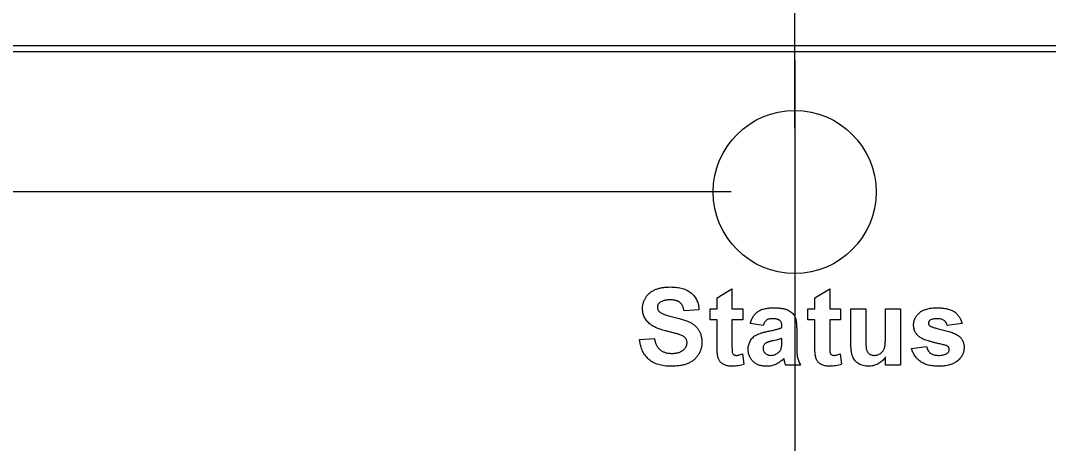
# Model space of a CAD drawing. Header units: inches. Extents: x 0.1 to 10.9, y 0 to 8.5.
# Drawn here: x 6.904 to 7.711, y 4.681 to 5.013 of the extents above; entities that cross this region are included whole.
import ezdxf

# ---------------------------------------------------------------- set-up
doc = ezdxf.new("R2010")
doc.units = ezdxf.units.IN
doc.header["$MEASUREMENT"] = 0
doc.linetypes.add('CENTERX2', pattern=[0.8, 0.5, -0.1, 0.1, -0.1])
doc.styles.add('SLDTEXTSTYLE0', font='TXT', dxfattribs={"width": 0.75})
doc.dimstyles.new('SLDDIMSTYLE0', dxfattribs={"dimtxt": 0.083333, "dimasz": 0.125, "dimexe": 0, "dimexo": 0.0625, "dimgap": 0.020833, "dimtad": 0, "dimtih": 1, "dimtoh": 1, "dimrnd": 1e-09, "dimzin": 12, "dimdsep": 46, "dimtxsty": 'SLDTEXTSTYLE0', "dimsah": 1, "dimcen": 0.09, "dimadec": 0, "dimazin": 3, "dimtfac": 1, "dimtofl": 0, "dimtmove": 0, "dimatfit": 3, "dimfxl": 1, "dimfrac": 2, "dimtolj": 1, "dimtzin": 12, "dimarcsym": 0})
doc.dimstyles.new('SLDDIMSTYLE1', dxfattribs={"dimtxt": 0.083333, "dimasz": 0.125, "dimexe": 0, "dimexo": 0.0625, "dimgap": 0.020833, "dimtad": 0, "dimtih": 1, "dimtoh": 1, "dimrnd": 1e-09, "dimdsep": 46, "dimtxsty": 'SLDTEXTSTYLE0', "dimsah": 1, "dimcen": 0.09, "dimadec": 0, "dimazin": 2, "dimtfac": 1, "dimtmove": 0, "dimatfit": 0, "dimfxl": 1, "dimfrac": 2, "dimtolj": 1, "dimtzin": 12, "dimarcsym": 0})
doc.dimstyles.new('SLDDIMSTYLE2', dxfattribs={"dimtxt": 0.083333, "dimasz": 0.125, "dimexe": 0, "dimexo": 0.0625, "dimgap": 0.020833, "dimtad": 0, "dimtih": 1, "dimtoh": 1, "dimrnd": 1e-09, "dimdsep": 46, "dimtxsty": 'SLDTEXTSTYLE0', "dimsah": 1, "dimcen": 0.09, "dimadec": 0, "dimazin": 2, "dimtfac": 1, "dimtofl": 0, "dimtmove": 0, "dimatfit": 3, "dimfxl": 1, "dimfrac": 2, "dimtolj": 1, "dimtzin": 12, "dimarcsym": 0})

# ---------------------------------------------------------------- blocks, each defined once
blk = doc.blocks.new('_D_12')
at = {"color": 7, "linetype": 'Continuous', "lineweight": 18}
for p, q in [((6.65173, 4.95354), (6.65173, 5.66582)), ((8.37173, 5.04354), (8.37173, 5.66582)), ((6.65173, 5.59582), (7.17083, 5.59582)), ((7.29985, 5.59582), (7.2745, 5.59582)), ((7.2745, 5.59582), (7.2745, 5.46341)), ((7.72361, 5.59582), (7.74896, 5.59582)), ((7.74896, 5.59582), (7.74896, 5.46341)), ((8.37173, 5.59582), (7.85263, 5.59582)), ((7.2745, 5.46341), (7.29985, 5.46341)), ((7.74896, 5.46341), (7.72361, 5.46341))]:
    blk.add_line(p, q, dxfattribs=at)
for points in [[(6.65173, 5.59582), (6.77673, 5.57582), (6.77673, 5.61582)], [(8.37173, 5.59582), (8.24673, 5.61582), (8.24673, 5.57582)]]:
    blk.add_solid(points, dxfattribs=at)
at = {"color": 7, "linetype": 'Continuous', "lineweight": 18, "char_height": 0.083333, "attachment_point": 1, "style": 'SLDTEXTSTYLE0'}
for s, insert in [('1.72in', (7.35903, 5.72014)), ('43.7mm', (7.29985, 5.57084))]:
    blk.add_mtext(s, dxfattribs=dict(at, insert=insert))
blk = doc.blocks.new('_D_14')
at = {"color": 7, "linetype": 'Continuous', "lineweight": 18}
for p, q in [((6.65173, 4.95354), (6.65173, 5.32905)), ((7.51173, 4.92854), (7.51173, 5.32905)), ((6.65173, 5.25905), (6.40173, 5.25905)), ((6.86985, 5.25905), (6.8445, 5.25905)), ((6.8445, 5.25905), (6.8445, 5.12664)), ((7.29361, 5.25905), (7.31896, 5.25905)), ((7.31896, 5.25905), (7.31896, 5.12664)), ((7.51173, 5.25905), (7.76173, 5.25905)), ((6.8445, 5.12664), (6.86985, 5.12664)), ((7.31896, 5.12664), (7.29361, 5.12664))]:
    blk.add_line(p, q, dxfattribs=at)
for points in [[(6.65173, 5.25905), (6.52673, 5.27905), (6.52673, 5.23905)], [(7.51173, 5.25905), (7.63673, 5.23905), (7.63673, 5.27905)]]:
    blk.add_solid(points, dxfattribs=at)
at = {"color": 7, "linetype": 'Continuous', "lineweight": 18, "char_height": 0.083333, "attachment_point": 1, "style": 'SLDTEXTSTYLE0'}
for s, insert in [('0.86in', (6.92903, 5.38337)), ('21.8mm', (6.86985, 5.23406))]:
    blk.add_mtext(s, dxfattribs=dict(at, insert=insert))
blk = doc.blocks.new('_D_15')
at = {"color": 7, "linetype": 'Continuous', "lineweight": 18}
for p, q in [((7.46173, 4.87854), (6.22914, 4.87854)), ((6.29914, 4.87854), (6.29914, 4.62034)), ((6.08726, 4.47104), (6.06191, 4.47104)), ((6.06191, 4.47104), (6.06191, 4.33863)), ((6.51103, 4.47104), (6.53637, 4.47104)), ((6.53637, 4.47104), (6.53637, 4.33863)), ((6.06191, 4.33863), (6.08726, 4.33863)), ((6.53637, 4.33863), (6.51103, 4.33863)), ((6.29914, 4.06354), (6.29914, 4.32173)), ((6.61299, 4.06354), (6.22914, 4.06354))]:
    blk.add_line(p, q, dxfattribs=at)
for points in [[(6.29914, 4.87854), (6.27914, 4.75354), (6.31914, 4.75354)], [(6.29914, 4.06354), (6.31914, 4.18854), (6.27914, 4.18854)]]:
    blk.add_solid(points, dxfattribs=at)
at = {"color": 7, "linetype": 'Continuous', "lineweight": 18, "char_height": 0.083333, "attachment_point": 1, "style": 'SLDTEXTSTYLE0'}
for s, insert in [('0.82in', (6.14644, 4.59536)), ('20.7mm', (6.08726, 4.44605))]:
    blk.add_mtext(s, dxfattribs=dict(at, insert=insert))

msp = doc.modelspace()

# ---------------------------------------------------------------- linework, layer by layer
at = {"color": 7, "linetype": 'Continuous', "lineweight": 18}
for p, q in [((6.74173, 4.99354), (8.28173, 4.99354)), ((7.04733, 4.9936), (7.04733, 4.99354)), ((8.28173, 4.98854), (6.74173, 4.98854)), ((7.4508, 4.79543), (7.46247, 4.80243)), ((7.46247, 4.80243), (7.46247, 4.78687)), ((7.5276, 4.79543), (7.53926, 4.80243)), ((7.53926, 4.80243), (7.53926, 4.78687)), ((7.4508, 4.78687), (7.4508, 4.79543)), ((7.5276, 4.78687), (7.5276, 4.79543)), ((7.43651, 4.78609), (7.42484, 4.78532)), ((7.44535, 4.78687), (7.4508, 4.78687)), ((7.44535, 4.77832), (7.44535, 4.78687)), ((7.46247, 4.78687), (7.47102, 4.78687)), ((7.47102, 4.78687), (7.47102, 4.77832)), ((7.52215, 4.78687), (7.5276, 4.78687)), ((7.52215, 4.77832), (7.52215, 4.78687)), ((7.53926, 4.78687), (7.54782, 4.78687)), ((7.54782, 4.78687), (7.54782, 4.77832)), ((7.55589, 4.78687), (7.56755, 4.78687)), ((7.55589, 4.75896), (7.55589, 4.78687)), ((7.56755, 4.78687), (7.56755, 4.76642)), ((7.58311, 4.78687), (7.59478, 4.78687)), ((7.58311, 4.76809), (7.58311, 4.78687)), ((7.59478, 4.78687), (7.59478, 4.74254)), ((7.4508, 4.77832), (7.44535, 4.77832)), ((7.4508, 4.75868), (7.4508, 4.77832)), ((7.46247, 4.77832), (7.46247, 4.75926)), ((7.47102, 4.77832), (7.46247, 4.77832)), ((7.48686, 4.77365), (7.47675, 4.7752)), ((7.50164, 4.77209), (7.50164, 4.7732)), ((7.5276, 4.77832), (7.52215, 4.77832)), ((7.5276, 4.75868), (7.5276, 4.77832)), ((7.53926, 4.77832), (7.53926, 4.75926)), ((7.54782, 4.77832), (7.53926, 4.77832)), ((7.64329, 4.7752), (7.63162, 4.77365)), ((7.51331, 4.77066), (7.51331, 4.75703)), ((7.38984, 4.76276), (7.40151, 4.76354)), ((7.50164, 4.76134), (7.50164, 4.76354)), ((7.60362, 4.75576), (7.61529, 4.75731)), ((7.47063, 4.75143), (7.4718, 4.7433)), ((7.54743, 4.75143), (7.5486, 4.7433)), ((7.58311, 4.74254), (7.58311, 4.74906)), ((7.51642, 4.74254), (7.50475, 4.74254)), ((7.59478, 4.74254), (7.58311, 4.74254))]:
    msp.add_line(p, q, dxfattribs=at)
at = {"color": 7, "linetype": 'CENTERX2', "lineweight": 18}
msp.add_line((7.51173, 4.98228), (7.51173, 3.1448), dxfattribs=at)
at = {"color": 7, "linetype": 'Continuous', "lineweight": 18}
msp.add_circle((7.51173, 4.87854), 0.064, dxfattribs=at)
for points, knots in [([(7.39218, 4.78722), (7.3922, 4.78798), (7.39226, 4.78948), (7.39278, 4.79169), (7.39358, 4.79381), (7.39451, 4.7955), (7.39541, 4.79678), (7.39615, 4.7977), (7.39697, 4.79856), (7.39787, 4.79934), (7.39882, 4.80008), (7.39986, 4.80074), (7.40096, 4.80136), (7.40255, 4.8021), (7.40471, 4.80287), (7.40752, 4.80352), (7.41058, 4.80391), (7.4127, 4.80396), (7.4138, 4.80398)], [0, 0, 0, 0, 0.073758, 0.146314, 0.219931, 0.295355, 0.333985, 0.372228, 0.410559, 0.449522, 0.48845, 0.5285, 0.569766, 0.611707, 0.699547, 0.793005, 0.892708, 1, 1, 1, 1]), ([(7.4138, 4.80398), (7.4147, 4.80397), (7.41645, 4.80395), (7.41898, 4.80371), (7.42135, 4.80334), (7.42355, 4.80281), (7.42557, 4.80211), (7.42742, 4.80128), (7.42911, 4.80029), (7.4306, 4.79914), (7.43193, 4.79788), (7.4331, 4.79649), (7.43409, 4.79501), (7.43493, 4.79343), (7.43559, 4.79174), (7.43607, 4.78995), (7.43639, 4.78805), (7.43647, 4.78675), (7.43651, 4.78609)], [0, 0, 0, 0, 0.0828203, 0.1610836, 0.2343495, 0.303453, 0.3685543, 0.4308065, 0.4901595, 0.5478911, 0.6040746, 0.6591292, 0.7139484, 0.7683307, 0.8235946, 0.8804083, 0.9390197, 1, 1, 1, 1]), ([(7.40575, 4.79172), (7.40546, 4.79149), (7.40489, 4.79103), (7.40428, 4.79014), (7.40391, 4.78912), (7.40387, 4.78841), (7.40384, 4.78804)], [0, 0, 0, 0, 0.259464, 0.502502, 0.744885, 1, 1, 1, 1]), ([(7.41394, 4.79387), (7.41352, 4.79386), (7.41269, 4.79385), (7.41148, 4.79375), (7.41035, 4.79358), (7.40929, 4.79336), (7.4083, 4.79305), (7.40738, 4.79268), (7.40653, 4.79224), (7.40601, 4.79189), (7.40575, 4.79172)], [0, 0, 0, 0, 0.148335, 0.288592, 0.421401, 0.547152, 0.666859, 0.782766, 0.892668, 1, 1, 1, 1]), ([(7.42484, 4.78532), (7.42478, 4.78568), (7.42465, 4.78639), (7.42436, 4.78742), (7.42404, 4.78836), (7.42366, 4.78923), (7.42321, 4.79), (7.42271, 4.79071), (7.42216, 4.79134), (7.42154, 4.79188), (7.42087, 4.79236), (7.42011, 4.79276), (7.41928, 4.79312), (7.41836, 4.79339), (7.41736, 4.79361), (7.41629, 4.79377), (7.41514, 4.79385), (7.41435, 4.79386), (7.41394, 4.79387)], [0, 0, 0, 0, 0.0719417, 0.1402068, 0.2049047, 0.2649124, 0.3228575, 0.3785314, 0.4318433, 0.4840489, 0.5368978, 0.5919502, 0.6498953, 0.7113846, 0.7771889, 0.8469145, 0.9207984, 1, 1, 1, 1]), ([(7.39778, 4.77513), (7.39733, 4.77555), (7.39646, 4.77637), (7.39531, 4.77771), (7.39434, 4.77913), (7.39355, 4.78062), (7.39293, 4.78218), (7.3925, 4.7838), (7.39222, 4.78549), (7.39219, 4.78664), (7.39218, 4.78722)], [0, 0, 0, 0, 0.133054, 0.260864, 0.384835, 0.506941, 0.627504, 0.749214, 0.872651, 1, 1, 1, 1]), ([(7.40384, 4.78804), (7.40386, 4.78769), (7.4039, 4.78702), (7.40427, 4.78606), (7.40484, 4.78516), (7.40537, 4.78468), (7.40564, 4.78443)], [0, 0, 0, 0, 0.246345, 0.485261, 0.731951, 1, 1, 1, 1]), ([(7.40564, 4.78443), (7.40586, 4.78426), (7.40635, 4.7839), (7.40725, 4.78343), (7.40833, 4.78293), (7.40963, 4.78244), (7.41112, 4.78195), (7.41282, 4.78144), (7.41472, 4.78092), (7.41677, 4.78041), (7.41886, 4.77992), (7.42085, 4.77938), (7.4227, 4.77885), (7.4244, 4.7783), (7.42597, 4.77776), (7.42738, 4.77721), (7.42866, 4.77667), (7.43016, 4.77593), (7.43185, 4.77493), (7.43362, 4.77347), (7.43519, 4.77183), (7.43628, 4.77029), (7.43703, 4.76896), (7.43751, 4.7679), (7.43793, 4.76678), (7.43827, 4.76561), (7.43851, 4.76438), (7.43872, 4.76309), (7.43882, 4.76175), (7.43884, 4.76083), (7.43884, 4.76036)], [0, 0, 0, 0, 0.018281, 0.040851, 0.06742, 0.098236, 0.13339, 0.172761, 0.216898, 0.265232, 0.314356, 0.360395, 0.4033, 0.443173, 0.480216, 0.513952, 0.544926, 0.573058, 0.625371, 0.67606, 0.726118, 0.776675, 0.802168, 0.82813, 0.85447, 0.881844, 0.909815, 0.938613, 0.968808, 1, 1, 1, 1]), ([(7.47675, 4.7752), (7.4769, 4.77572), (7.4772, 4.77672), (7.47775, 4.77816), (7.47838, 4.77949), (7.47909, 4.78072), (7.47988, 4.78185), (7.48074, 4.78288), (7.48169, 4.7838), (7.48271, 4.78462), (7.48385, 4.78535), (7.48511, 4.78597), (7.4865, 4.78649), (7.48801, 4.78691), (7.48965, 4.78726), (7.49142, 4.78747), (7.49332, 4.78762), (7.49463, 4.78764), (7.4953, 4.78765)], [0, 0, 0, 0, 0.065446, 0.12811, 0.188034, 0.245824, 0.302124, 0.356698, 0.410033, 0.463348, 0.517578, 0.574607, 0.635063, 0.698994, 0.76692, 0.839974, 0.917609, 1, 1, 1, 1]), ([(7.4953, 4.78765), (7.49591, 4.78765), (7.49709, 4.78764), (7.49881, 4.78755), (7.5004, 4.78741), (7.50188, 4.7872), (7.50323, 4.78695), (7.50446, 4.78664), (7.50557, 4.78627), (7.50686, 4.78569), (7.50827, 4.78488), (7.50974, 4.78378), (7.51092, 4.78252), (7.51171, 4.78135), (7.51217, 4.78029), (7.51249, 4.77936), (7.51273, 4.77826), (7.51296, 4.77703), (7.5131, 4.77565), (7.51323, 4.77412), (7.5133, 4.77244), (7.51331, 4.77127), (7.51331, 4.77066)], [0, 0, 0, 0, 0.062663, 0.121243, 0.175829, 0.226531, 0.273408, 0.316684, 0.356575, 0.393356, 0.460831, 0.522994, 0.581116, 0.636591, 0.666125, 0.699456, 0.737805, 0.780375, 0.827986, 0.88002, 0.937752, 1, 1, 1, 1]), ([(7.60517, 4.77417), (7.60519, 4.77464), (7.60522, 4.77556), (7.60543, 4.77691), (7.60578, 4.7782), (7.60628, 4.77944), (7.60693, 4.78062), (7.60772, 4.78173), (7.60865, 4.78279), (7.60971, 4.7838), (7.61092, 4.78471), (7.6123, 4.7855), (7.61383, 4.78617), (7.61552, 4.78671), (7.61736, 4.78714), (7.61935, 4.78743), (7.6215, 4.78762), (7.62299, 4.78764), (7.62376, 4.78765)], [0, 0, 0, 0, 0.0541649, 0.1069835, 0.1582203, 0.2094916, 0.2614828, 0.3138112, 0.3681474, 0.4243804, 0.4831753, 0.5440845, 0.6083191, 0.6770399, 0.749489, 0.827519, 0.911071, 1, 1, 1, 1]), ([(7.62376, 4.78765), (7.62449, 4.78764), (7.6259, 4.78762), (7.62795, 4.78748), (7.62986, 4.78724), (7.63161, 4.78688), (7.63323, 4.78646), (7.6347, 4.7859), (7.63604, 4.78529), (7.63721, 4.78452), (7.63829, 4.78369), (7.63926, 4.78275), (7.64014, 4.78172), (7.64097, 4.78062), (7.64166, 4.77939), (7.6423, 4.77809), (7.64285, 4.77669), (7.64314, 4.7757), (7.64329, 4.7752)], [0, 0, 0, 0, 0.086284, 0.16748, 0.242853, 0.313249, 0.379282, 0.440701, 0.498578, 0.553087, 0.606006, 0.659218, 0.712552, 0.766708, 0.822109, 0.879123, 0.938305, 1, 1, 1, 1]), ([(7.41165, 4.76918), (7.41085, 4.76937), (7.40931, 4.76976), (7.40712, 4.77044), (7.4051, 4.77112), (7.40328, 4.77185), (7.40163, 4.7726), (7.40017, 4.7734), (7.39889, 4.77422), (7.39814, 4.77484), (7.39778, 4.77513)], [0, 0, 0, 0, 0.161735, 0.312041, 0.452204, 0.58122, 0.699855, 0.809224, 0.908455, 1, 1, 1, 1]), ([(7.49413, 4.77909), (7.49367, 4.77908), (7.49279, 4.77906), (7.49155, 4.77883), (7.49046, 4.77846), (7.48951, 4.77791), (7.4887, 4.77716), (7.48799, 4.77619), (7.48736, 4.77501), (7.48704, 4.77412), (7.48686, 4.77365)], [0, 0, 0, 0, 0.140085, 0.266198, 0.380689, 0.487391, 0.595112, 0.713407, 0.848462, 1, 1, 1, 1]), ([(7.50164, 4.7732), (7.50163, 4.77369), (7.5016, 4.77462), (7.50131, 4.77589), (7.50081, 4.77694), (7.50021, 4.77764), (7.49962, 4.77807), (7.49909, 4.77835), (7.49848, 4.77857), (7.49778, 4.77877), (7.49699, 4.77891), (7.49611, 4.77902), (7.49515, 4.77908), (7.49448, 4.77909), (7.49413, 4.77909)], [0, 0, 0, 0, 0.133376, 0.247686, 0.349654, 0.443965, 0.492409, 0.545606, 0.603957, 0.668541, 0.740648, 0.819804, 0.906157, 1, 1, 1, 1]), ([(7.61044, 4.7643), (7.61002, 4.76461), (7.60921, 4.7652), (7.60813, 4.76622), (7.60721, 4.76733), (7.60646, 4.76853), (7.60589, 4.76982), (7.60547, 4.77119), (7.60522, 4.77266), (7.60519, 4.77366), (7.60517, 4.77417)], [0, 0, 0, 0, 0.132122, 0.257963, 0.380639, 0.500725, 0.620399, 0.742163, 0.86872, 1, 1, 1, 1]), ([(7.61806, 4.77783), (7.61787, 4.77768), (7.61751, 4.77738), (7.61712, 4.77681), (7.61688, 4.77618), (7.61685, 4.77572), (7.61684, 4.7755)], [0, 0, 0, 0, 0.264458, 0.50748, 0.749523, 1, 1, 1, 1]), ([(7.61684, 4.7755), (7.61686, 4.7753), (7.61689, 4.77491), (7.6171, 4.77435), (7.61747, 4.77383), (7.6178, 4.77356), (7.61797, 4.77342)], [0, 0, 0, 0, 0.239563, 0.477792, 0.726497, 1, 1, 1, 1]), ([(7.61797, 4.77342), (7.61814, 4.77331), (7.61853, 4.77306), (7.61928, 4.77275), (7.62026, 4.7724), (7.62147, 4.77202), (7.62292, 4.77159), (7.6246, 4.77114), (7.62652, 4.77067), (7.62861, 4.77018), (7.63073, 4.76967), (7.63275, 4.76912), (7.6346, 4.76852), (7.63627, 4.7679), (7.63777, 4.76724), (7.63911, 4.76657), (7.64028, 4.76585), (7.64096, 4.76531), (7.64128, 4.76506)], [0, 0, 0, 0, 0.023405, 0.055917, 0.097391, 0.148564, 0.209019, 0.278654, 0.357971, 0.446634, 0.536946, 0.620901, 0.698274, 0.770149, 0.83562, 0.89578, 0.950284, 1, 1, 1, 1]), ([(7.62406, 4.77909), (7.62341, 4.77908), (7.6222, 4.77907), (7.62055, 4.77882), (7.61915, 4.77847), (7.6184, 4.77803), (7.61806, 4.77783)], [0, 0, 0, 0, 0.31302, 0.58176, 0.807603, 1, 1, 1, 1]), ([(7.63162, 4.77365), (7.6315, 4.77407), (7.63128, 4.77488), (7.63072, 4.77598), (7.63003, 4.77693), (7.62919, 4.77772), (7.62818, 4.77836), (7.62697, 4.77878), (7.62558, 4.77906), (7.62458, 4.77908), (7.62406, 4.77909)], [0, 0, 0, 0, 0.127303, 0.247129, 0.359549, 0.470751, 0.584736, 0.709064, 0.846155, 1, 1, 1, 1]), ([(7.42149, 4.76654), (7.42128, 4.76661), (7.42081, 4.76677), (7.42001, 4.76699), (7.41904, 4.76727), (7.4179, 4.76759), (7.41657, 4.76792), (7.41509, 4.76832), (7.41342, 4.76872), (7.41226, 4.76902), (7.41165, 4.76918)], [0, 0, 0, 0, 0.065228, 0.145969, 0.245215, 0.361498, 0.495676, 0.646055, 0.814352, 1, 1, 1, 1]), ([(7.42718, 4.76024), (7.42717, 4.76059), (7.42715, 4.76127), (7.42689, 4.76223), (7.4265, 4.76313), (7.42592, 4.76394), (7.42514, 4.76469), (7.42414, 4.76538), (7.4229, 4.766), (7.42198, 4.76635), (7.42149, 4.76654)], [0, 0, 0, 0, 0.113119, 0.2213, 0.325895, 0.431605, 0.54614, 0.677623, 0.828428, 1, 1, 1, 1]), ([(7.4752, 4.75504), (7.47522, 4.75566), (7.47526, 4.75687), (7.4756, 4.75863), (7.47613, 4.76029), (7.47689, 4.76184), (7.47783, 4.76325), (7.47896, 4.76449), (7.48027, 4.76556), (7.48179, 4.76646), (7.48356, 4.76722), (7.48563, 4.76795), (7.48805, 4.7686), (7.48979, 4.76898), (7.49071, 4.76918)], [0, 0, 0, 0, 0.079716, 0.156418, 0.230753, 0.304741, 0.377923, 0.449448, 0.521645, 0.594909, 0.676239, 0.770619, 0.878707, 1, 1, 1, 1]), ([(7.49071, 4.76918), (7.49134, 4.7693), (7.49255, 4.76955), (7.4943, 4.76992), (7.4959, 4.7703), (7.49734, 4.77068), (7.49863, 4.77103), (7.49978, 4.77138), (7.50076, 4.77173), (7.50136, 4.77198), (7.50164, 4.77209)], [0, 0, 0, 0, 0.170702, 0.328595, 0.472895, 0.604711, 0.72251, 0.827957, 0.92018, 1, 1, 1, 1]), ([(7.56755, 4.76642), (7.56756, 4.76567), (7.56756, 4.76426), (7.56758, 4.76225), (7.56763, 4.76047), (7.56769, 4.75892), (7.56777, 4.75759), (7.56788, 4.75649), (7.568, 4.75562), (7.56816, 4.75477), (7.56849, 4.75392), (7.56895, 4.753), (7.56958, 4.75222), (7.57031, 4.75153), (7.57115, 4.75097), (7.57213, 4.75061), (7.57319, 4.75034), (7.57394, 4.75032), (7.57433, 4.75031)], [0, 0, 0, 0, 0.112496, 0.213381, 0.303287, 0.380992, 0.44777, 0.503677, 0.547514, 0.580607, 0.63399, 0.685131, 0.734785, 0.784963, 0.835327, 0.887211, 0.941193, 1, 1, 1, 1]), ([(7.57433, 4.75031), (7.57479, 4.75034), (7.57567, 4.75038), (7.57697, 4.75069), (7.57819, 4.75123), (7.57932, 4.75194), (7.58031, 4.75282), (7.58117, 4.7538), (7.58184, 4.75489), (7.58226, 4.75591), (7.58252, 4.75687), (7.58266, 4.75782), (7.58281, 4.75899), (7.58291, 4.76038), (7.58301, 4.76199), (7.58306, 4.76383), (7.5831, 4.76589), (7.58311, 4.76733), (7.58311, 4.76809)], [0, 0, 0, 0, 0.060009, 0.11817, 0.176331, 0.235678, 0.29524, 0.352167, 0.408543, 0.464583, 0.498044, 0.540654, 0.592787, 0.654407, 0.726203, 0.807615, 0.898695, 1, 1, 1, 1]), ([(7.64128, 4.76506), (7.64157, 4.76479), (7.64214, 4.76427), (7.64285, 4.76336), (7.64348, 4.7624), (7.64397, 4.76135), (7.64437, 4.76023), (7.64465, 4.75904), (7.6448, 4.75776), (7.64483, 4.75689), (7.64484, 4.75644)], [0, 0, 0, 0, 0.121377, 0.239831, 0.358501, 0.478737, 0.600474, 0.727512, 0.861035, 1, 1, 1, 1]), ([(7.41471, 4.74176), (7.41378, 4.74177), (7.41198, 4.7418), (7.40937, 4.74207), (7.40692, 4.74247), (7.40463, 4.74305), (7.40251, 4.7438), (7.40055, 4.74473), (7.39877, 4.74583), (7.39713, 4.74709), (7.39568, 4.74852), (7.39436, 4.75009), (7.39322, 4.75183), (7.39223, 4.75373), (7.39139, 4.75577), (7.3907, 4.75796), (7.39018, 4.7603), (7.38996, 4.76193), (7.38984, 4.76276)], [0, 0, 0, 0, 0.076122, 0.148212, 0.216241, 0.280668, 0.34231, 0.401421, 0.458656, 0.514793, 0.570722, 0.626653, 0.683482, 0.741844, 0.802144, 0.865151, 0.930811, 1, 1, 1, 1]), ([(7.40151, 4.76354), (7.4016, 4.76305), (7.40178, 4.7621), (7.40218, 4.76075), (7.40263, 4.75949), (7.40315, 4.75833), (7.40373, 4.75726), (7.40441, 4.75631), (7.40513, 4.75543), (7.40594, 4.75468), (7.40683, 4.75401), (7.40779, 4.75345), (7.40882, 4.75295), (7.40991, 4.75255), (7.41109, 4.75225), (7.41234, 4.75204), (7.41366, 4.7519), (7.41456, 4.75188), (7.41502, 4.75187)], [0, 0, 0, 0, 0.075285, 0.146236, 0.213456, 0.277502, 0.33853, 0.397652, 0.454745, 0.510362, 0.565639, 0.622097, 0.67924, 0.738115, 0.799044, 0.863264, 0.929939, 1, 1, 1, 1]), ([(7.43884, 4.76036), (7.43883, 4.75994), (7.43881, 4.75908), (7.43868, 4.75781), (7.43846, 4.75657), (7.43814, 4.75535), (7.43772, 4.75415), (7.43725, 4.75295), (7.43665, 4.75179), (7.43598, 4.75066), (7.43523, 4.74956), (7.43438, 4.74855), (7.43349, 4.74759), (7.43249, 4.74673), (7.43144, 4.74591), (7.4303, 4.74518), (7.4291, 4.74452), (7.42782, 4.74394), (7.42646, 4.74343), (7.42502, 4.74298), (7.4235, 4.7426), (7.4219, 4.74229), (7.42021, 4.74205), (7.41845, 4.74188), (7.41661, 4.74178), (7.41535, 4.74177), (7.41471, 4.74176)], [0, 0, 0, 0, 0.037524, 0.074519, 0.111158, 0.147709, 0.184737, 0.222181, 0.259833, 0.298539, 0.337199, 0.375653, 0.413687, 0.45179, 0.490635, 0.529785, 0.569677, 0.610518, 0.6525, 0.696246, 0.741804, 0.789396, 0.838723, 0.890254, 0.944098, 1, 1, 1, 1]), ([(7.41502, 4.75187), (7.41551, 4.75188), (7.41646, 4.75189), (7.41783, 4.75201), (7.41911, 4.7522), (7.42029, 4.75249), (7.4214, 4.75281), (7.42239, 4.75326), (7.4233, 4.75377), (7.42412, 4.75435), (7.42483, 4.755), (7.42545, 4.75567), (7.426, 4.75636), (7.42642, 4.75709), (7.42677, 4.75783), (7.427, 4.75862), (7.42715, 4.75942), (7.42717, 4.75997), (7.42718, 4.76024)], [0, 0, 0, 0, 0.088611, 0.172353, 0.250759, 0.324349, 0.393928, 0.460037, 0.522848, 0.58369, 0.642236, 0.697606, 0.750761, 0.801402, 0.851621, 0.900196, 0.949716, 1, 1, 1, 1]), ([(7.45118, 4.75028), (7.45115, 4.75047), (7.45108, 4.7509), (7.45099, 4.75162), (7.45094, 4.75247), (7.45089, 4.75346), (7.45084, 4.75458), (7.45083, 4.75582), (7.45079, 4.7572), (7.4508, 4.75817), (7.4508, 4.75868)], [0, 0, 0, 0, 0.070065, 0.155883, 0.25725, 0.37439, 0.507401, 0.656204, 0.819448, 1, 1, 1, 1]), ([(7.46247, 4.75926), (7.46246, 4.7588), (7.46246, 4.75794), (7.46247, 4.75672), (7.4625, 4.75565), (7.46253, 4.75473), (7.46254, 4.75396), (7.46259, 4.75334), (7.46264, 4.75288), (7.46271, 4.7523), (7.46305, 4.75161), (7.46362, 4.751), (7.4642, 4.75065), (7.46469, 4.75046), (7.46523, 4.75033), (7.4656, 4.75032), (7.4658, 4.75031)], [0, 0, 0, 0, 0.126615, 0.238669, 0.337297, 0.422484, 0.49311, 0.55043, 0.593244, 0.622719, 0.70998, 0.801126, 0.848399, 0.896671, 0.94723, 1, 1, 1, 1]), ([(7.489, 4.75992), (7.48868, 4.75966), (7.48805, 4.75916), (7.48737, 4.75821), (7.48694, 4.75716), (7.48689, 4.75641), (7.48686, 4.75603)], [0, 0, 0, 0, 0.268757, 0.515778, 0.753415, 1, 1, 1, 1]), ([(7.50164, 4.76354), (7.50124, 4.76341), (7.50034, 4.76313), (7.49883, 4.76273), (7.497, 4.76229), (7.49532, 4.76192), (7.49391, 4.76162), (7.49292, 4.76137), (7.49203, 4.76113), (7.49123, 4.76089), (7.49053, 4.76065), (7.48993, 4.7604), (7.48942, 4.76018), (7.48914, 4.76), (7.489, 4.75992)], [0, 0, 0, 0, 0.095352, 0.214758, 0.356948, 0.522213, 0.607195, 0.6841, 0.754757, 0.817444, 0.873995, 0.922779, 0.964432, 1, 1, 1, 1]), ([(7.50122, 4.75594), (7.50128, 4.75623), (7.50144, 4.75691), (7.50155, 4.75811), (7.50164, 4.75962), (7.50164, 4.76073), (7.50164, 4.76134)], [0, 0, 0, 0, 0.164764, 0.38569, 0.663928, 1, 1, 1, 1]), ([(7.51331, 4.75703), (7.51331, 4.75656), (7.51332, 4.75566), (7.51334, 4.75434), (7.5134, 4.75313), (7.51348, 4.75201), (7.51356, 4.75098), (7.51366, 4.75006), (7.5138, 4.74922), (7.51401, 4.74822), (7.51435, 4.74701), (7.51492, 4.74556), (7.51559, 4.74405), (7.51614, 4.74305), (7.51642, 4.74254)], [0, 0, 0, 0, 0.093685, 0.18092, 0.261781, 0.336238, 0.404311, 0.46692, 0.52255, 0.57292, 0.670319, 0.773065, 0.882946, 1, 1, 1, 1]), ([(7.52797, 4.75028), (7.52795, 4.75047), (7.52788, 4.7509), (7.52779, 4.75162), (7.52774, 4.75247), (7.52769, 4.75346), (7.52764, 4.75458), (7.52762, 4.75582), (7.52759, 4.7572), (7.52759, 4.75817), (7.5276, 4.75868)], [0, 0, 0, 0, 0.070065, 0.155883, 0.25725, 0.37439, 0.507401, 0.656204, 0.819448, 1, 1, 1, 1]), ([(7.53926, 4.75926), (7.53926, 4.7588), (7.53926, 4.75794), (7.53927, 4.75672), (7.5393, 4.75565), (7.53933, 4.75473), (7.53934, 4.75396), (7.53939, 4.75334), (7.53944, 4.75288), (7.53951, 4.7523), (7.53985, 4.75161), (7.54042, 4.751), (7.541, 4.75065), (7.54149, 4.75046), (7.54203, 4.75033), (7.5424, 4.75032), (7.54259, 4.75031)], [0, 0, 0, 0, 0.126615, 0.238669, 0.337297, 0.422484, 0.49311, 0.55043, 0.593244, 0.622719, 0.70998, 0.801126, 0.848399, 0.896671, 0.94723, 1, 1, 1, 1]), ([(7.56952, 4.74176), (7.56885, 4.74178), (7.56753, 4.74182), (7.5656, 4.7422), (7.56378, 4.74281), (7.56208, 4.74366), (7.56055, 4.74474), (7.55922, 4.74601), (7.55815, 4.74751), (7.55743, 4.7489), (7.55698, 4.75012), (7.5567, 4.75114), (7.55644, 4.75224), (7.55624, 4.75342), (7.55608, 4.75468), (7.55598, 4.75603), (7.5559, 4.75746), (7.55589, 4.75845), (7.55589, 4.75896)], [0, 0, 0, 0, 0.080594, 0.158056, 0.233763, 0.309619, 0.384379, 0.456692, 0.5292, 0.603758, 0.64301, 0.684882, 0.72967, 0.777872, 0.828184, 0.882154, 0.939414, 1, 1, 1, 1]), ([(7.62842, 4.75869), (7.62729, 4.75893), (7.62514, 4.7594), (7.62208, 4.76015), (7.61934, 4.76087), (7.61692, 4.76157), (7.61483, 4.76225), (7.61307, 4.76294), (7.61162, 4.76358), (7.6108, 4.76408), (7.61044, 4.7643)], [0, 0, 0, 0, 0.183636, 0.349603, 0.499843, 0.632408, 0.748832, 0.848105, 0.932337, 1, 1, 1, 1]), ([(7.61529, 4.75731), (7.61543, 4.75677), (7.6157, 4.75572), (7.61638, 4.75429), (7.61724, 4.75306), (7.61831, 4.75204), (7.61961, 4.75124), (7.62114, 4.75071), (7.62288, 4.75036), (7.62412, 4.75033), (7.62478, 4.75031)], [0, 0, 0, 0, 0.129915, 0.250249, 0.363898, 0.47596, 0.590423, 0.713189, 0.848853, 1, 1, 1, 1]), ([(7.63234, 4.75718), (7.63215, 4.75732), (7.63172, 4.75765), (7.63085, 4.75802), (7.62973, 4.75837), (7.62889, 4.75858), (7.62842, 4.75869)], [0, 0, 0, 0, 0.165078, 0.38371, 0.66187, 1, 1, 1, 1]), ([(7.63318, 4.75502), (7.63317, 4.75523), (7.63315, 4.75563), (7.63299, 4.75621), (7.63272, 4.75674), (7.63246, 4.75703), (7.63234, 4.75718)], [0, 0, 0, 0, 0.261337, 0.510456, 0.752669, 1, 1, 1, 1]), ([(7.46242, 4.74176), (7.46189, 4.74177), (7.46087, 4.7418), (7.45938, 4.742), (7.45796, 4.74234), (7.45664, 4.74281), (7.45545, 4.74339), (7.4544, 4.74403), (7.45354, 4.74479), (7.45282, 4.74562), (7.45225, 4.74659), (7.4518, 4.74769), (7.45142, 4.74893), (7.45126, 4.74981), (7.45118, 4.75028)], [0, 0, 0, 0, 0.100251, 0.195771, 0.288408, 0.378279, 0.46369, 0.541865, 0.613944, 0.682232, 0.751862, 0.827702, 0.909718, 1, 1, 1, 1]), ([(7.4658, 4.75031), (7.46611, 4.75033), (7.4668, 4.75037), (7.46792, 4.7506), (7.46922, 4.75095), (7.47014, 4.75126), (7.47063, 4.75143)], [0, 0, 0, 0, 0.188355, 0.416521, 0.686885, 1, 1, 1, 1]), ([(7.48971, 4.74176), (7.48916, 4.74177), (7.48809, 4.7418), (7.48653, 4.74196), (7.48507, 4.74227), (7.48369, 4.74268), (7.48239, 4.7432), (7.48119, 4.74385), (7.48008, 4.74462), (7.47906, 4.7455), (7.47815, 4.74648), (7.47736, 4.74751), (7.4767, 4.74862), (7.47615, 4.74978), (7.47572, 4.75101), (7.47542, 4.7523), (7.47523, 4.75365), (7.47521, 4.75457), (7.4752, 4.75504)], [0, 0, 0, 0, 0.074152, 0.14483, 0.212112, 0.276884, 0.339672, 0.400827, 0.461579, 0.522664, 0.582856, 0.64159, 0.699201, 0.757397, 0.815552, 0.875331, 0.936269, 1, 1, 1, 1]), ([(7.48686, 4.75603), (7.48689, 4.75565), (7.48693, 4.7549), (7.48725, 4.75383), (7.48781, 4.75285), (7.48856, 4.75198), (7.48946, 4.75122), (7.49053, 4.75071), (7.4917, 4.75037), (7.49253, 4.75033), (7.49295, 4.75031)], [0, 0, 0, 0, 0.122101, 0.239511, 0.357681, 0.482842, 0.609178, 0.734829, 0.862282, 1, 1, 1, 1]), ([(7.49295, 4.75031), (7.49344, 4.75034), (7.49443, 4.75038), (7.49587, 4.75079), (7.49729, 4.75139), (7.49816, 4.75198), (7.4986, 4.75228)], [0, 0, 0, 0, 0.240626, 0.484426, 0.73501, 1, 1, 1, 1]), ([(7.4986, 4.75228), (7.49892, 4.75254), (7.49953, 4.75303), (7.50026, 4.75393), (7.50086, 4.75488), (7.5011, 4.75559), (7.50122, 4.75594)], [0, 0, 0, 0, 0.26385, 0.513014, 0.755114, 1, 1, 1, 1]), ([(7.53922, 4.74176), (7.53869, 4.74177), (7.53767, 4.7418), (7.53618, 4.742), (7.53476, 4.74234), (7.53344, 4.74281), (7.53225, 4.74339), (7.5312, 4.74403), (7.53034, 4.74479), (7.52962, 4.74562), (7.52905, 4.74659), (7.5286, 4.74769), (7.52822, 4.74893), (7.52806, 4.74981), (7.52797, 4.75028)], [0, 0, 0, 0, 0.100251, 0.195771, 0.288408, 0.378279, 0.46369, 0.541865, 0.613944, 0.682232, 0.751862, 0.827702, 0.909718, 1, 1, 1, 1]), ([(7.54259, 4.75031), (7.54291, 4.75033), (7.5436, 4.75037), (7.54472, 4.7506), (7.54602, 4.75095), (7.54694, 4.75126), (7.54743, 4.75143)], [0, 0, 0, 0, 0.188355, 0.416521, 0.686885, 1, 1, 1, 1]), ([(7.58311, 4.74906), (7.58272, 4.7485), (7.58196, 4.7474), (7.58055, 4.74594), (7.57897, 4.74468), (7.57723, 4.74363), (7.57539, 4.74279), (7.57348, 4.74219), (7.57152, 4.74183), (7.57019, 4.74178), (7.56952, 4.74176)], [0, 0, 0, 0, 0.126538, 0.251098, 0.375872, 0.502391, 0.628565, 0.752158, 0.875809, 1, 1, 1, 1]), ([(7.62477, 4.74176), (7.62403, 4.74177), (7.6226, 4.7418), (7.62052, 4.74196), (7.61856, 4.74227), (7.61671, 4.74268), (7.61497, 4.7432), (7.61336, 4.74384), (7.61186, 4.74461), (7.61048, 4.7455), (7.60923, 4.74649), (7.60808, 4.74756), (7.60704, 4.74871), (7.60613, 4.74996), (7.60532, 4.75128), (7.60463, 4.75269), (7.60405, 4.75419), (7.60376, 4.75523), (7.60362, 4.75576)], [0, 0, 0, 0, 0.079747, 0.155312, 0.22707, 0.295669, 0.361013, 0.42366, 0.484525, 0.543775, 0.601485, 0.658196, 0.714339, 0.770099, 0.825844, 0.882768, 0.940349, 1, 1, 1, 1]), ([(7.64484, 4.75644), (7.64482, 4.75594), (7.64479, 4.75497), (7.64456, 4.75353), (7.64415, 4.75215), (7.64361, 4.75082), (7.64288, 4.74955), (7.64199, 4.74833), (7.64097, 4.74715), (7.63978, 4.74605), (7.63843, 4.74504), (7.63693, 4.74415), (7.63527, 4.74341), (7.63346, 4.7428), (7.6315, 4.74233), (7.62939, 4.74199), (7.62713, 4.7418), (7.62557, 4.74177), (7.62477, 4.74176)], [0, 0, 0, 0, 0.0533128, 0.1050254, 0.1563835, 0.2078304, 0.2599955, 0.3137546, 0.3694063, 0.4277511, 0.4882186, 0.5506194, 0.6152496, 0.6834032, 0.7556745, 0.8321319, 0.9135783, 1, 1, 1, 1]), ([(7.62478, 4.75031), (7.62549, 4.75033), (7.62684, 4.75035), (7.6287, 4.75068), (7.63032, 4.75114), (7.63121, 4.75168), (7.63163, 4.75194)], [0, 0, 0, 0, 0.299605, 0.563518, 0.793701, 1, 1, 1, 1]), ([(7.63163, 4.75194), (7.63187, 4.75214), (7.63234, 4.75252), (7.63281, 4.75328), (7.63313, 4.75411), (7.63316, 4.75471), (7.63318, 4.75502)], [0, 0, 0, 0, 0.2577182, 0.5012077, 0.7433621, 1, 1, 1, 1]), ([(7.4718, 4.7433), (7.47109, 4.74306), (7.46965, 4.74256), (7.46735, 4.74211), (7.46493, 4.74181), (7.46327, 4.74178), (7.46242, 4.74176)], [0, 0, 0, 0, 0.234887, 0.477823, 0.732737, 1, 1, 1, 1]), ([(7.50324, 4.74773), (7.50274, 4.74725), (7.50178, 4.74632), (7.5002, 4.74511), (7.49859, 4.74407), (7.49692, 4.74323), (7.4952, 4.74256), (7.49342, 4.7421), (7.49159, 4.74182), (7.49034, 4.74178), (7.48971, 4.74176)], [0, 0, 0, 0, 0.135283, 0.264725, 0.390987, 0.512978, 0.633757, 0.753664, 0.875846, 1, 1, 1, 1]), ([(7.50365, 4.74625), (7.5036, 4.74643), (7.50352, 4.74673), (7.50341, 4.74715), (7.50332, 4.74747), (7.50326, 4.74765), (7.50324, 4.74773)], [0, 0, 0, 0, 0.345339, 0.625093, 0.849082, 1, 1, 1, 1]), ([(7.50475, 4.74254), (7.50467, 4.74277), (7.50449, 4.74328), (7.50424, 4.74414), (7.50395, 4.74515), (7.50375, 4.74587), (7.50365, 4.74625)], [0, 0, 0, 0, 0.192127, 0.42099, 0.691559, 1, 1, 1, 1]), ([(7.5486, 4.7433), (7.54789, 4.74306), (7.54645, 4.74256), (7.54415, 4.74211), (7.54173, 4.74181), (7.54007, 4.74178), (7.53922, 4.74176)], [0, 0, 0, 0, 0.234887, 0.477823, 0.732737, 1, 1, 1, 1])]:
    msp.add_open_spline(points, degree=3, knots=knots, dxfattribs=at)

# ---------------------------------------------------------------- dimensions: what is measured, and where the dimension line sits
for base, p1, p2, dimstyle, picture, middle in [((8.37173, 5.59582), (6.65173, 4.90354), (8.37173, 4.90354), 'SLDDIMSTYLE0', '_D_12', (7.51173, 5.59582)), ((6.65173, 5.25905), (7.51173, 4.87854), (6.65173, 4.90354), 'SLDDIMSTYLE1', '_D_14', (7.08173, 5.25905))]:
    dim = msp.add_linear_dim(base=base, p1=p1, p2=p2, dimstyle=dimstyle, dxfattribs=at)
    dim.commit()
    dim.dimension.update_dxf_attribs({"geometry": picture, "text_midpoint": middle, "dimtype": 160})
dim = msp.add_linear_dim(base=(6.2991429725, 4.0635360189), p1=(7.511731586, 4.8785360189), p2=(6.6629914285, 4.0635360189), angle=90, dimstyle='SLDDIMSTYLE2', dxfattribs=at)
dim.commit()
dim.dimension.update_dxf_attribs({"geometry": '_D_15', "text_midpoint": (6.2991429725, 4.4710360189), "dimtype": 160})

doc.saveas('drawing.dxf')
